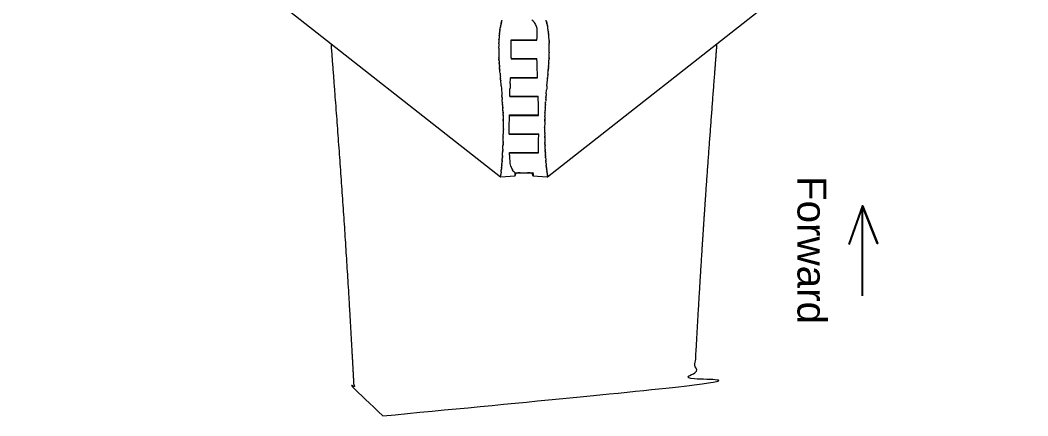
# Model space of a CAD drawing. Header units: millimetres. Extents: x 6152 to 28526, y 1087 to 12861.
# Drawn here: x 7318 to 8365, y 5728 to 6139 of the extents above; entities that cross this region are included whole.
import ezdxf

# ---------------------------------------------------------------- set-up
doc = ezdxf.new("R2010")
doc.units = ezdxf.units.MM
doc.header["$LTSCALE"] = 0.05
doc.layers.add('Board', color=52, linetype='Continuous', lineweight=13)
doc.layers.add('OF1', color=7, linetype='Continuous', lineweight=15)
doc.layers.add('Text', color=8, linetype='Continuous')
doc.styles.get("Standard").update_dxf_attribs({"font": 'arial.ttf'})

msp = doc.modelspace()

# ---------------------------------------------------------------- linework, layer by layer
at = {"layer": 'Board'}
for points, weights, knots in [([(7641.1, 6114.5), (7645.9, 6051.4), (7655.1, 5931.8), (7661.9, 5812.7), (7665, 5756.5), (7665.9, 5739.7), (7678.1, 5728.1), (7695, 5728.1)], [1, 1, 1, 1, 1, 0.817582568425, 0.817582568425, 1], [2834.589664, 2834.589664, 2834.589664, 2834.589664, 3023.510859, 3192.673873, 3192.673873, 3192.673873, 3194.189403, 3194.189403, 3194.189403, 3194.189403]), ([(7695, 5728.1), (7792.7, 5728.1), (7890.4, 5728.1), (7988.2, 5728.1), (8005, 5728.1), (8017.2, 5739.7), (8018.1, 5756.5), (8021.2, 5812.7), (8028, 5931.8), (8037.2, 6051.4), (8042, 6114.5)], [1, 1, 1, 1, 0.817582568426, 0.817582568426, 1, 1, 1, 1, 1], [0, 0, 0, 0, 1, 1, 1, 2.51553, 2.51553, 2.51553, 171.678544, 360.599739, 360.599739, 360.599739, 360.599739])]:
    msp.add_rational_spline(points, weights, degree=3, knots=knots, dxfattribs=at)
at = {"layer": 'OF1'}
for p, q in [((7318.5, 6367.7), (7817.3, 5976.2)), ((7865.8, 5976.2), (8364.7, 6367.7)), ((7817.1, 6131.6), (7817, 6131.3)), ((7817.1, 6131.9), (7817.2, 6132)), ((7817.1, 6131.9), (7817.1, 6131.6)), ((7817.1, 6131.6), (7817.1, 6131.6)), ((7817.3, 6132.4), (7817.2, 6132)), ((7817.4, 6133), (7817.3, 6132.8)), ((7817.3, 6132.5), (7817.3, 6132.8)), ((7817.3, 6132.5), (7817.3, 6132.4)), ((7817.4, 6133), (7817.5, 6133.5)), ((7817.6, 6134), (7817.5, 6133.5)), ((7817.6, 6134), (7817.7, 6134.5)), ((7817.6, 6134), (7817.6, 6134)), ((7817.7, 6134.7), (7817.8, 6134.9)), ((7817.7, 6134.7), (7817.7, 6134.5)), ((7817.9, 6135.5), (7817.8, 6135.2)), ((7817.8, 6134.9), (7817.8, 6135.2)), ((7817.9, 6135.6), (7818, 6135.9)), ((7817.9, 6135.6), (7817.9, 6135.5)), ((7818, 6136.1), (7818.1, 6136.3)), ((7818, 6136.1), (7818, 6135.9)), ((7818.1, 6136.4), (7818.2, 6136.7)), ((7818.1, 6136.4), (7818.1, 6136.3)), ((7818.2, 6136.8), (7818.3, 6137)), ((7818.2, 6136.8), (7818.2, 6136.7)), ((7818.3, 6137.4), (7818.4, 6137.5)), ((7818.3, 6137.4), (7818.3, 6137.3)), ((7818.3, 6137.2), (7818.3, 6137.3)), ((7818.3, 6137.2), (7818.3, 6137)), ((7818.4, 6137.6), (7818.6, 6138.3)), ((7818.4, 6137.6), (7818.4, 6137.5)), ((7864.7, 6137.6), (7864.5, 6138.3)), ((7864.7, 6137.6), (7864.8, 6137.5)), ((7864.8, 6137.4), (7864.8, 6137.5)), ((7864.8, 6137.4), (7864.8, 6137.3)), ((7864.8, 6137.2), (7864.8, 6137.3)), ((7864.8, 6137.2), (7864.9, 6137)), ((7864.9, 6136.8), (7864.9, 6137)), ((7864.9, 6136.8), (7865, 6136.7)), ((7865, 6136.4), (7865, 6136.7)), ((7865, 6136.4), (7865.1, 6136.3)), ((7865.1, 6136.1), (7865.1, 6136.3)), ((7865.1, 6136.1), (7865.1, 6135.9)), ((7865.2, 6135.6), (7865.1, 6135.9)), ((7865.2, 6135.6), (7865.2, 6135.5)), ((7865.2, 6135.5), (7865.3, 6135.2)), ((7865.4, 6134.9), (7865.3, 6135.2)), ((7865.4, 6134.7), (7865.4, 6134.9)), ((7865.4, 6134.7), (7865.4, 6134.5)), ((7865.5, 6134), (7865.4, 6134.5)), ((7865.5, 6134), (7865.6, 6134)), ((7865.6, 6134), (7865.7, 6133.5)), ((7865.8, 6133), (7865.7, 6133.5)), ((7865.8, 6133), (7865.8, 6132.8)), ((7865.9, 6132.5), (7865.8, 6132.8)), ((7865.9, 6132.5), (7865.9, 6132.4)), ((7865.9, 6132.4), (7866, 6132)), ((7866, 6131.9), (7866, 6132)), ((7866, 6131.9), (7866, 6131.6)), ((7866, 6131.6), (7866, 6131.6)), ((7866, 6131.6), (7866.1, 6131.3)), ((7816, 6123.6), (7815.9, 6123.1)), ((7815.9, 6122.7), (7815.9, 6123.1)), ((7816, 6124.2), (7816.1, 6124.5)), ((7816, 6124.2), (7816, 6123.7)), ((7816, 6123.6), (7816, 6123.7)), ((7816.1, 6125.2), (7816.2, 6125.4)), ((7816.1, 6125.2), (7816.1, 6125)), ((7816.1, 6124.8), (7816.1, 6125)), ((7816.1, 6124.8), (7816.1, 6124.5)), ((7816.3, 6126.4), (7816.2, 6126.2)), ((7816.2, 6125.5), (7816.2, 6125.4)), ((7816.4, 6127.1), (7816.3, 6126.9)), ((7816.3, 6126.8), (7816.3, 6126.9)), ((7816.3, 6126.8), (7816.3, 6126.5)), ((7816.3, 6126.4), (7816.3, 6126.5)), ((7816.5, 6127.9), (7816.4, 6127.7)), ((7816.5, 6127.9), (7816.5, 6128.2)), ((7816.6, 6129), (7816.7, 6129.3)), ((7816.6, 6128.7), (7816.6, 6129)), ((7816.6, 6129), (7816.6, 6129)), ((7816.7, 6129.6), (7816.8, 6129.9)), ((7816.7, 6129.3), (7816.7, 6129.6)), ((7816.7, 6129.6), (7816.7, 6129.6)), ((7816.8, 6130.3), (7816.9, 6130.5)), ((7816.8, 6130.3), (7816.8, 6130.2)), ((7816.8, 6129.9), (7816.8, 6130.2)), ((7816.9, 6130.6), (7816.9, 6130.5)), ((7855, 6117.8), (7855.1, 6120.8)), ((7855.1, 6120.8), (7855.3, 6126.2)), ((7866.2, 6130.6), (7866.2, 6130.5)), ((7866.3, 6130.3), (7866.2, 6130.5)), ((7866.3, 6130.3), (7866.3, 6130.2)), ((7866.3, 6129.9), (7866.3, 6130.2)), ((7866.4, 6129.6), (7866.4, 6129.9)), ((7866.4, 6129.3), (7866.4, 6129.6)), ((7866.4, 6129.6), (7866.4, 6129.6)), ((7866.5, 6129), (7866.4, 6129.3)), ((7866.6, 6128.7), (7866.5, 6129)), ((7866.5, 6129), (7866.5, 6129)), ((7866.7, 6127.9), (7866.6, 6128.2)), ((7866.7, 6127.9), (7866.7, 6127.7)), ((7866.8, 6127.1), (7866.8, 6126.9)), ((7866.8, 6126.8), (7866.8, 6126.9)), ((7866.8, 6126.8), (7866.8, 6126.5)), ((7866.9, 6126.4), (7866.8, 6126.5)), ((7866.9, 6126.4), (7866.9, 6126.2)), ((7867, 6125.5), (7867, 6125.4)), ((7867, 6125.2), (7867, 6125.4)), ((7867, 6125.2), (7867, 6125)), ((7867, 6124.8), (7867, 6125)), ((7867, 6124.8), (7867.1, 6124.5)), ((7867.1, 6124.2), (7867.1, 6124.5)), ((7867.1, 6124.2), (7867.1, 6123.7)), ((7867.1, 6123.6), (7867.1, 6123.7)), ((7867.1, 6123.6), (7867.2, 6123.1)), ((7867.2, 6122.7), (7867.2, 6123.1)), ((7815.3, 6109.6), (7815.3, 6110.2)), ((7815.5, 6115.4), (7815.4, 6114.9)), ((7815.4, 6114.1), (7815.4, 6114.9)), ((7815.4, 6114.1), (7815.4, 6113.8)), ((7815.4, 6113.7), (7815.4, 6113.8)), ((7815.5, 6116.5), (7815.5, 6116.2)), ((7815.5, 6116), (7815.5, 6116.2)), ((7815.5, 6116), (7815.5, 6115.5)), ((7815.5, 6115.4), (7815.5, 6115.5)), ((7815.7, 6119.2), (7815.6, 6118.8)), ((7815.6, 6118.6), (7815.6, 6118.8)), ((7815.6, 6118.6), (7815.6, 6118.2)), ((7815.7, 6119.7), (7815.7, 6119.5)), ((7815.7, 6119.2), (7815.7, 6119.5)), ((7828.1, 6118.2), (7841.6, 6118.2)), ((7828.2, 6115.5), (7828.1, 6118.2)), ((7828.1, 6117.8), (7841.6, 6117.8)), ((7828.2, 6110.2), (7828.2, 6115.5)), ((7828.2, 6104.9), (7828.2, 6110.2)), ((7836.2, 6118.2), (7836.2, 6117.8)), ((7841.6, 6118.2), (7855, 6118.2)), ((7841.6, 6117.8), (7855, 6117.8)), ((7846.9, 6118.2), (7846.9, 6117.8)), ((7867.4, 6119.7), (7867.5, 6119.3)), ((7867.5, 6118.1), (7867.5, 6117.8)), ((7867.6, 6117.6), (7867.5, 6117.8)), ((7867.6, 6117.6), (7867.6, 6117.2)), ((7867.6, 6117), (7867.6, 6117.2)), ((7867.6, 6117), (7867.6, 6116.6)), ((7867.6, 6116.5), (7867.6, 6116.6)), ((7867.6, 6116.5), (7867.6, 6116.1)), ((7867.6, 6116), (7867.6, 6116.1)), ((7867.6, 6116), (7867.7, 6115.5)), ((7867.7, 6115.4), (7867.7, 6115.5)), ((7867.7, 6115.4), (7867.7, 6114.9)), ((7867.7, 6114.1), (7867.7, 6114.9)), ((7867.7, 6114.1), (7867.7, 6113.8)), ((7867.7, 6113.7), (7867.7, 6113.8)), ((7867.8, 6109.6), (7867.8, 6110.2)), ((7815.3, 6109.6), (7815.3, 6109.4)), ((7815.3, 6105.2), (7815.3, 6104.9)), ((7815.5, 6099.6), (7815.5, 6099.8)), ((7815.5, 6099.6), (7815.5, 6099.6)), ((7828.2, 6099.6), (7828.2, 6104.9)), ((7867.7, 6099.6), (7867.6, 6099)), ((7867.7, 6099.6), (7867.7, 6099.8)), ((7867.7, 6099.6), (7867.7, 6099.6)), ((7867.8, 6109.6), (7867.8, 6109.4)), ((7867.8, 6105.2), (7867.8, 6104.9)), ((7815.6, 6098), (7815.5, 6098.3)), ((7815.5, 6098.3), (7815.5, 6098.3)), ((7815.6, 6098), (7815.6, 6097.6)), ((7815.6, 6097.3), (7815.6, 6097.6)), ((7815.7, 6095.3), (7815.8, 6094.8)), ((7815.8, 6094.2), (7815.8, 6094.8)), ((7815.8, 6094.2), (7815.8, 6094.1)), ((7815.9, 6093.5), (7815.8, 6094.1)), ((7816, 6091.5), (7816, 6091.8)), ((7816, 6091.5), (7816.1, 6090.6)), ((7816.1, 6090.2), (7816.1, 6090.6)), ((7816.1, 6090.2), (7816.2, 6089.5)), ((7816.2, 6088.9), (7816.2, 6089.5)), ((7816.2, 6088.9), (7816.3, 6088.3)), ((7828.1, 6098.7), (7841.6, 6098.7)), ((7828.1, 6098.3), (7841.6, 6098.3)), ((7836.2, 6098.7), (7836.2, 6098.3)), ((7841.6, 6098.7), (7855, 6098.7)), ((7841.6, 6098.3), (7855, 6098.3)), ((7846.9, 6098.7), (7846.9, 6098.3)), ((7855.1, 6094.2), (7855, 6098.7)), ((7855.3, 6088.9), (7855.1, 6094.2)), ((7866.9, 6088.9), (7867, 6089.5)), ((7866.9, 6088.9), (7866.9, 6088.3)), ((7867.1, 6091.5), (7867, 6090.6)), ((7867, 6090.2), (7867, 6090.6)), ((7867, 6090.2), (7867, 6089.5)), ((7867.1, 6091.5), (7867.1, 6091.8)), ((7867.3, 6094.2), (7867.3, 6094.1)), ((7867.3, 6093.5), (7867.3, 6094.1)), ((7867.4, 6095.9), (7867.5, 6096.2)), ((7867.5, 6096.5), (7867.5, 6096.9)), ((7867.5, 6096.5), (7867.5, 6096.2)), ((7867.6, 6098.8), (7867.6, 6099)), ((7867.6, 6098.8), (7867.6, 6098.7)), ((7867.6, 6098.7), (7867.6, 6098.5)), ((7867.6, 6098.3), (7867.6, 6098.5)), ((7816.3, 6087.6), (7816.3, 6088.3)), ((7816.3, 6087.6), (7816.4, 6087.1)), ((7816.5, 6086.3), (7816.4, 6087.1)), ((7816.5, 6086.3), (7816.5, 6086)), ((7816.6, 6084.9), (7816.5, 6086)), ((7816.6, 6084.9), (7816.6, 6084.8)), ((7816.7, 6083.6), (7816.6, 6084.8)), ((7816.7, 6083.6), (7816.9, 6081.8)), ((7816.9, 6081.4), (7816.9, 6081.8)), ((7816.9, 6081.4), (7817, 6080.2)), ((7817.1, 6079.2), (7817, 6080.2)), ((7817.1, 6079.2), (7817.1, 6079)), ((7817.2, 6078.3), (7817.1, 6079)), ((7827.4, 6079.2), (7841.6, 6079.2)), ((7827.4, 6078.8), (7841.6, 6078.8)), ((7836.2, 6079.2), (7836.2, 6078.8)), ((7841.6, 6079.2), (7855.7, 6079.2)), ((7841.6, 6078.8), (7855.7, 6078.8)), ((7846.9, 6079.2), (7846.9, 6078.8)), ((7865.9, 6078.3), (7866, 6079)), ((7866.2, 6081.2), (7866, 6079)), ((7866.2, 6081.2), (7866.3, 6081.8)), ((7866.4, 6083.6), (7866.3, 6081.8)), ((7866.4, 6083.6), (7866.5, 6084.8)), ((7866.6, 6084.9), (7866.5, 6084.8)), ((7866.7, 6086.3), (7866.6, 6086)), ((7866.6, 6084.9), (7866.6, 6086)), ((7866.8, 6087.6), (7866.7, 6087.1)), ((7866.7, 6086.3), (7866.7, 6087.1)), ((7866.8, 6087.6), (7866.9, 6088.3)), ((7817.2, 6078.3), (7817.2, 6077.9)), ((7817.3, 6076.8), (7817.2, 6077.9)), ((7817.3, 6076.8), (7817.4, 6075.5)), ((7817.9, 6070.3), (7818.1, 6067.6)), ((7827.2, 6073), (7827.4, 6078.3)), ((7865.3, 6070.3), (7865.1, 6067.6)), ((7865.3, 6070.3), (7865.8, 6076.7)), ((7865.8, 6076.8), (7865.9, 6077.9)), ((7865.8, 6076.8), (7865.8, 6076.7)), ((7865.9, 6078.3), (7865.9, 6077.9)), ((7818.1, 6067.6), (7818.3, 6065.1)), ((7818.6, 6060.8), (7818.7, 6060.3)), ((7818.7, 6059.3), (7818.7, 6060.3)), ((7818.7, 6059.3), (7818.8, 6058.7)), ((7818.8, 6058.1), (7818.8, 6058.7)), ((7818.8, 6058.1), (7818.9, 6057)), ((7826.8, 6059.3), (7826.9, 6062.3)), ((7826.8, 6059.7), (7841.6, 6059.7)), ((7826.8, 6059.3), (7841.6, 6059.3)), ((7826.9, 6062.3), (7827, 6067.6)), ((7836.2, 6059.7), (7836.2, 6059.3)), ((7841.6, 6059.7), (7856.3, 6059.7)), ((7841.6, 6059.3), (7856.3, 6059.3)), ((7846.9, 6059.7), (7846.9, 6059.3)), ((7856.4, 6057), (7856.3, 6059.7)), ((7864.3, 6058.3), (7864.2, 6057)), ((7864.4, 6059.7), (7864.3, 6058.7)), ((7864.3, 6058.3), (7864.3, 6058.7)), ((7864.4, 6059.7), (7864.5, 6060.3)), ((7864.6, 6062.3), (7864.5, 6060.3)), ((7864.6, 6062.3), (7865, 6066.4)), ((7865.1, 6067.6), (7865, 6066.4)), ((7818.9, 6057), (7819, 6056.4)), ((7819, 6055.9), (7819, 6056.4)), ((7819.2, 6053.6), (7819.1, 6054)), ((7819.2, 6053.6), (7819.2, 6053.2)), ((7819.3, 6051), (7819.2, 6053.2)), ((7819.3, 6051), (7819.4, 6050.7)), ((7819.4, 6050.4), (7819.4, 6050.7)), ((7819.4, 6050.4), (7819.4, 6049.8)), ((7819.5, 6048.4), (7819.5, 6048)), ((7819.5, 6047.7), (7819.5, 6048)), ((7819.5, 6047.7), (7819.6, 6047.2)), ((7856.5, 6051.7), (7856.4, 6057)), ((7863.6, 6048.4), (7863.6, 6048)), ((7863.6, 6047.7), (7863.6, 6048)), ((7863.6, 6047.7), (7863.6, 6047.2)), ((7863.7, 6050.4), (7863.8, 6050.7)), ((7863.7, 6050.4), (7863.7, 6049.8)), ((7863.8, 6051), (7863.9, 6053.2)), ((7863.8, 6051), (7863.8, 6050.7)), ((7864, 6053.6), (7863.9, 6053.2)), ((7864, 6053.6), (7864, 6054)), ((7864.1, 6055.9), (7864.2, 6056.4)), ((7864.2, 6057), (7864.2, 6056.4)), ((7819.6, 6045.7), (7819.7, 6045.4)), ((7819.7, 6045), (7819.7, 6045.4)), ((7819.7, 6045), (7819.7, 6044.5)), ((7819.8, 6043), (7819.8, 6042.8)), ((7819.8, 6042.4), (7819.8, 6042.8)), ((7819.8, 6042.4), (7819.8, 6041.9)), ((7819.9, 6041), (7819.8, 6041.9)), ((7819.9, 6040.2), (7819.9, 6041)), ((7819.9, 6040.2), (7819.9, 6039.6)), ((7819.9, 6039.3), (7819.9, 6039.6)), ((7819.9, 6039.3), (7820, 6035.7)), ((7826.4, 6040.2), (7841.6, 6040.2)), ((7826.4, 6035.7), (7826.4, 6040.2)), ((7826.4, 6039.8), (7841.6, 6039.8)), ((7836.2, 6040.2), (7836.2, 6039.8)), ((7841.6, 6040.2), (7856.7, 6040.2)), ((7841.6, 6039.8), (7856.7, 6039.8)), ((7846.9, 6040.2), (7846.9, 6039.8)), ((7856.7, 6039.8), (7856.7, 6041)), ((7863.2, 6039.5), (7863.2, 6039.3)), ((7863.2, 6038.4), (7863.2, 6039.3)), ((7863.4, 6043), (7863.3, 6042.8)), ((7863.3, 6042.4), (7863.3, 6042.8)), ((7863.3, 6042.4), (7863.3, 6041.9)), ((7863.5, 6045), (7863.4, 6044.5)), ((7863.5, 6045.7), (7863.5, 6045.4)), ((7863.5, 6045), (7863.5, 6045.4)), ((7820, 6035.6), (7820, 6035.7)), ((7820, 6035.6), (7820, 6035.1)), ((7820.1, 6034.7), (7820, 6035.1)), ((7820.1, 6034.7), (7820.1, 6034.5)), ((7820.1, 6034.3), (7820.1, 6034.5)), ((7820.1, 6034.3), (7820.1, 6033.2)), ((7820.2, 6027.1), (7820.2, 6027.4)), ((7826.3, 6030.4), (7826.4, 6035.7)), ((7826.3, 6025.1), (7826.3, 6030.4)), ((7863.1, 6034.3), (7863, 6033.2)), ((7863, 6027.1), (7863, 6027.4)), ((7863.1, 6035.6), (7863.1, 6035.7)), ((7863.1, 6035.6), (7863.1, 6035.1)), ((7863.1, 6034.7), (7863.1, 6035.1)), ((7863.1, 6034.7), (7863.1, 6034.5)), ((7863.1, 6034.3), (7863.1, 6034.5)), ((7820, 6016.7), (7820.1, 6017.2)), ((7820.1, 6020.6), (7820.1, 6020.3)), ((7820.1, 6019.8), (7820.1, 6020.3)), ((7820.1, 6017.4), (7820.1, 6018.1)), ((7820.1, 6017.4), (7820.1, 6017.2)), ((7820.2, 6025.8), (7820.2, 6025.1)), ((7820.2, 6024.5), (7820.2, 6025.1)), ((7826.3, 6020.3), (7826.3, 6025.1)), ((7826.3, 6020.7), (7841.6, 6020.7)), ((7826.3, 6020.3), (7841.6, 6020.3)), ((7836.2, 6020.7), (7836.2, 6020.3)), ((7841.6, 6020.7), (7856.8, 6020.7)), ((7841.6, 6020.3), (7856.8, 6020.3)), ((7846.9, 6020.7), (7846.9, 6020.3)), ((7856.7, 6014.4), (7856.8, 6019.8)), ((7856.8, 6019.8), (7856.8, 6020.7)), ((7863, 6025.8), (7863, 6025.1)), ((7863, 6020.7), (7863, 6019.8)), ((7863.1, 6017.4), (7863.1, 6018.1)), ((7863.1, 6017.4), (7863.1, 6017.2)), ((7863.1, 6016.7), (7863.1, 6017.2)), ((7819.6, 6004.9), (7819.7, 6008.1)), ((7819.7, 6008.4), (7819.8, 6009.1)), ((7819.7, 6008.4), (7819.7, 6008.1)), ((7819.9, 6011.3), (7819.8, 6010.5)), ((7819.8, 6009.8), (7819.8, 6010.5)), ((7819.8, 6009.8), (7819.8, 6009.1)), ((7819.9, 6012.7), (7819.9, 6011.8)), ((7819.9, 6011.3), (7819.9, 6011.8)), ((7856.6, 6003.8), (7856.7, 6009.1)), ((7856.7, 6009.1), (7856.7, 6014.4)), ((7863.2, 6012.7), (7863.3, 6011.8)), ((7863.3, 6011.3), (7863.3, 6011.8)), ((7863.3, 6011.3), (7863.3, 6010.5)), ((7863.3, 6009.8), (7863.3, 6010.5)), ((7863.3, 6009.8), (7863.4, 6009.1)), ((7863.4, 6008.4), (7863.4, 6009.1)), ((7863.4, 6008.4), (7863.4, 6008.1)), ((7863.6, 6004.9), (7863.4, 6008.1)), ((7819.1, 5995.7), (7819, 5995.2)), ((7819.1, 5996.7), (7819.2, 5997.2)), ((7819.1, 5996.7), (7819.1, 5996.5)), ((7819.1, 5995.7), (7819.1, 5996.5)), ((7819.2, 5997.7), (7819.2, 5998.5)), ((7819.2, 5997.7), (7819.2, 5997.2)), ((7819.4, 6001.8), (7819.5, 6002.5)), ((7819.4, 6001.8), (7819.4, 6001.2)), ((7819.4, 6000.8), (7819.4, 6001.2)), ((7819.6, 6004.9), (7819.5, 6003.8)), ((7819.5, 6002.9), (7819.5, 6003.8)), ((7819.5, 6002.9), (7819.5, 6002.5)), ((7826.6, 6001.2), (7841.6, 6001.2)), ((7826.6, 5998.5), (7826.6, 6001.2)), ((7826.6, 6000.8), (7841.6, 6000.8)), ((7836.2, 6001.2), (7836.2, 6000.8)), ((7841.6, 6001.2), (7856.6, 6001.2)), ((7841.6, 6000.8), (7856.6, 6000.8)), ((7846.9, 6001.2), (7846.9, 6000.8)), ((7856.6, 6000.8), (7856.6, 6003.8)), ((7863.6, 6004.9), (7863.6, 6003.8)), ((7863.6, 6002.9), (7863.6, 6003.8)), ((7863.6, 6002.9), (7863.7, 6002.3)), ((7863.7, 6001.8), (7863.7, 6002.3)), ((7863.7, 6001.8), (7863.8, 6000.8)), ((7863.8, 5999.8), (7863.8, 6000.8)), ((7863.8, 5999.8), (7863.8, 5999.6)), ((7863.9, 5998.8), (7863.8, 5999.6)), ((7863.9, 5998.8), (7863.9, 5998.5)), ((7863.9, 5997.7), (7863.9, 5998.5)), ((7863.9, 5997.7), (7864, 5997.2)), ((7864, 5996.7), (7864, 5997.2)), ((7864, 5996.7), (7864, 5996.5)), ((7864, 5995.7), (7864, 5996.5)), ((7864, 5995.7), (7864.1, 5995.2)), ((7818.2, 5984.6), (7818.1, 5983.9)), ((7818.2, 5985), (7818.3, 5985.3)), ((7818.2, 5985), (7818.2, 5984.6)), ((7818.3, 5985.6), (7818.3, 5986)), ((7818.3, 5985.6), (7818.3, 5985.3)), ((7818.4, 5987.2), (7818.5, 5987.4)), ((7818.5, 5988.3), (7818.5, 5988.1)), ((7818.5, 5987.8), (7818.5, 5988.1)), ((7818.5, 5987.8), (7818.5, 5987.4)), ((7818.7, 5990), (7818.6, 5989.3)), ((7818.7, 5990), (7818.8, 5991.1)), ((7818.9, 5992.6), (7818.8, 5991.9)), ((7818.8, 5991.6), (7818.8, 5991.9)), ((7818.8, 5991.6), (7818.8, 5991.1)), ((7818.9, 5993.6), (7818.9, 5993.2)), ((7818.9, 5992.6), (7818.9, 5993.2)), ((7864.2, 5993.6), (7864.2, 5993.2)), ((7864.3, 5992.6), (7864.2, 5993.2)), ((7864.3, 5992.6), (7864.3, 5991.9)), ((7864.3, 5991.6), (7864.3, 5991.9)), ((7864.3, 5991.6), (7864.4, 5991.1)), ((7864.5, 5990), (7864.4, 5991.1)), ((7864.5, 5990), (7864.5, 5989.3)), ((7864.6, 5988.3), (7864.6, 5988.1)), ((7864.6, 5987.8), (7864.6, 5988.1)), ((7864.6, 5987.8), (7864.7, 5987.4)), ((7864.7, 5987.2), (7864.7, 5987.4)), ((7864.8, 5985.6), (7864.8, 5986)), ((7864.8, 5985.6), (7864.9, 5985.3)), ((7864.9, 5985), (7864.9, 5985.3)), ((7864.9, 5985), (7864.9, 5984.6)), ((7864.9, 5984.6), (7865, 5983.9)), ((7817.5, 5978.9), (7817.3, 5977.9)), ((7817.3, 5977.9), (7817.3, 5977.7)), ((7817.3, 5977.6), (7817.3, 5977.7)), ((7817.3, 5977.6), (7817.3, 5977.5)), ((7817.4, 5976.2), (7817.5, 5976.2)), ((7817.6, 5979.8), (7817.5, 5978.9)), ((7817.5, 5976.2), (7832.2, 5977.2)), ((7817.5, 5976.2), (7817.5, 5976.2)), ((7817.5, 5976.2), (7817.5, 5976.2)), ((7817.5, 5976.2), (7817.5, 5976.2)), ((7817.5, 5976.2), (7817.5, 5976.2)), ((7817.5, 5976.2), (7817.5, 5976.2)), ((7817.5, 5976.2), (7817.5, 5976.2)), ((7817.6, 5979.8), (7817.7, 5980.3)), ((7817.7, 5980.8), (7817.8, 5981)), ((7817.7, 5980.8), (7817.7, 5980.3)), ((7817.8, 5981.3), (7817.9, 5981.7)), ((7817.8, 5981.3), (7817.8, 5981)), ((7818, 5983.4), (7818.1, 5983.9)), ((7818, 5983.4), (7818, 5983.1)), ((7818, 5982.9), (7818, 5983.1)), ((7832.1, 5979.5), (7832.1, 5979.1)), ((7832.1, 5979.1), (7832.1, 5978.6)), ((7832.1, 5978.6), (7832.1, 5978.2)), ((7832.1, 5978.2), (7832.1, 5977.9)), ((7832.1, 5977.9), (7832.1, 5977.7)), ((7832.1, 5977.7), (7832.2, 5977.5)), ((7832.2, 5977.5), (7832.2, 5977.3)), ((7832.2, 5977.3), (7832.2, 5977.2)), ((7832.4, 5980.3), (7832.3, 5980.3)), ((7832.4, 5980.3), (7841.6, 5980.3)), ((7832.4, 5977.5), (7832.4, 5977.5)), ((7832.6, 5978.2), (7832.7, 5978.6)), ((7832.7, 5978.6), (7832.9, 5979)), ((7833.2, 5979.3), (7833.5, 5979.6)), ((7841.6, 5980.3), (7850.8, 5980.3)), ((7850, 5979.3), (7849.6, 5979.6)), ((7850.4, 5978.6), (7850.2, 5979)), ((7850.6, 5978.2), (7850.4, 5978.6)), ((7850.8, 5977.5), (7850.8, 5977.5)), ((7851, 5977.5), (7850.9, 5977.3)), ((7850.9, 5977.3), (7850.9, 5977.2)), ((7850.9, 5977.2), (7865.6, 5976.2)), ((7851, 5979.5), (7851, 5979.1)), ((7851, 5979.1), (7851, 5978.6)), ((7851, 5978.6), (7851, 5978.2)), ((7851, 5978.2), (7851, 5977.9)), ((7851, 5977.9), (7851, 5977.7)), ((7851, 5977.7), (7851, 5977.5)), ((7865.1, 5983.4), (7865, 5983.9)), ((7865.1, 5983.4), (7865.1, 5983.1)), ((7865.1, 5982.9), (7865.1, 5983.1)), ((7865.3, 5981.3), (7865.3, 5981.7)), ((7865.3, 5981.3), (7865.4, 5981)), ((7865.4, 5980.8), (7865.4, 5981)), ((7865.4, 5980.8), (7865.5, 5980.3)), ((7865.5, 5979.8), (7865.5, 5980.3)), ((7865.5, 5979.8), (7865.7, 5978.9)), ((7865.6, 5976.2), (7865.6, 5976.2)), ((7865.6, 5976.2), (7865.7, 5976.2)), ((7865.6, 5976.2), (7865.6, 5976.2)), ((7865.6, 5976.2), (7865.6, 5976.2)), ((7865.7, 5978.9), (7865.8, 5977.9)), ((7865.7, 5976.2), (7865.7, 5976.2)), ((7865.7, 5976.2), (7865.7, 5976.2)), ((7865.7, 5976.2), (7865.7, 5976.2)), ((7865.8, 5977.9), (7865.8, 5977.7)), ((7865.8, 5977.6), (7865.8, 5977.7)), ((7865.8, 5977.6), (7865.8, 5977.5))]:
    msp.add_line(p, q, dxfattribs=at)
for points in [[(7817.4, 5976.2), (7817.4, 5976.2), (7817.4, 5976.2), (7817.4, 5976.2), (7817.4, 5976.2), (7817.4, 5976.2), (7817.4, 5976.2), (7817.4, 5976.2), (7817.4, 5976.2), (7817.4, 5976.2), (7817.4, 5976.2), (7817.4, 5976.2), (7817.4, 5976.2), (7817.4, 5976.2), (7817.4, 5976.2), (7817.3, 5976.2), (7817.3, 5976.2), (7817.3, 5976.2), (7817.3, 5976.2), (7817.3, 5976.2), (7817.3, 5976.3), (7817.3, 5976.3), (7817.3, 5976.3), (7817.3, 5976.3), (7817.3, 5976.3), (7817.3, 5976.3), (7817.3, 5976.3), (7817.3, 5976.3), (7817.3, 5976.3), (7817.3, 5976.3), (7817.3, 5976.3), (7817.3, 5976.3), (7817.3, 5976.3), (7817.3, 5976.3), (7817.3, 5976.3), (7817.3, 5976.3), (7817.3, 5976.3), (7817.3, 5976.4), (7817.3, 5976.4), (7817.2, 5976.4), (7817.2, 5976.4), (7817.2, 5976.4), (7817.2, 5976.4), (7817.2, 5976.4), (7817.2, 5976.4), (7817.2, 5976.4), (7817.2, 5976.4), (7817.2, 5976.5), (7817.2, 5976.5), (7817.2, 5976.5), (7817.2, 5976.5), (7817.2, 5976.5), (7817.2, 5976.5), (7817.2, 5976.6), (7817.2, 5976.6), (7817.2, 5976.6), (7817.2, 5976.7), (7817.2, 5976.7), (7817.2, 5976.8), (7817.2, 5977.1)], [(7865.7, 5976.2), (7865.7, 5976.2), (7865.7, 5976.2), (7865.7, 5976.2), (7865.7, 5976.2), (7865.7, 5976.2), (7865.7, 5976.2), (7865.7, 5976.2), (7865.7, 5976.2), (7865.7, 5976.2), (7865.8, 5976.2), (7865.8, 5976.2), (7865.8, 5976.2), (7865.8, 5976.2), (7865.8, 5976.2), (7865.8, 5976.2), (7865.8, 5976.2), (7865.8, 5976.2), (7865.8, 5976.2), (7865.8, 5976.2), (7865.8, 5976.3), (7865.8, 5976.3), (7865.8, 5976.3), (7865.8, 5976.3), (7865.8, 5976.3), (7865.8, 5976.3), (7865.8, 5976.3), (7865.8, 5976.3), (7865.8, 5976.3), (7865.8, 5976.3), (7865.8, 5976.3), (7865.9, 5976.3), (7865.9, 5976.3), (7865.9, 5976.3), (7865.9, 5976.3), (7865.9, 5976.3), (7865.9, 5976.3), (7865.9, 5976.4), (7865.9, 5976.4), (7865.9, 5976.4), (7865.9, 5976.4), (7865.9, 5976.4), (7865.9, 5976.4), (7865.9, 5976.4), (7865.9, 5976.4), (7865.9, 5976.4), (7865.9, 5976.4), (7865.9, 5976.5), (7865.9, 5976.5), (7865.9, 5976.5), (7865.9, 5976.5), (7865.9, 5976.5), (7865.9, 5976.5), (7865.9, 5976.6), (7865.9, 5976.6), (7865.9, 5976.6), (7865.9, 5976.7), (7865.9, 5976.7), (7865.9, 5976.8), (7865.9, 5977.1)]]:
    msp.add_lwpolyline(points, dxfattribs=at)
for centre, radius, start, end in [((7906.4, 6114.4), 91, 169.3082, 169.7282), ((7836.8, 6133), 19, 162.9516, 163.8839), ((7839.9, 6126.1), 16.1, 48.0159, 53.1842), ((7839.7, 6126.5), 16, 44.2629, 46.7673), ((7839.5, 6126.3), 16.3, 40.2725, 44.2583), ((7839.1, 6126.5), 16.4, 31.9125, 38.9501), ((7838.6, 6126.5), 16.8, 23.3499, 30.8135), ((7838, 6126.5), 17.4, 14.8155, 22.5249), ((7837.4, 6126.6), 18, 6.4719, 14.2146), ((7846.3, 6133), 19, 16.1161, 17.0484), ((7776.7, 6114.4), 91, 10.2718, 10.6918), ((7993.3, 6108.4), 178, 175.9868, 176.354), ((7980.2, 6109.3), 164.9, 175.3568, 175.9897), ((7897.7, 6116.8), 82, 173.4615, 173.9467), ((7880.4, 6118.9), 64.6, 172.1374, 172.742), ((7878.4, 6119.2), 62.5, 171.2606, 171.7115), ((7885.9, 6118), 70.2, 170.7039, 170.7064), ((7892.2, 6116.9), 76.5, 170.2297, 170.2419), ((7836.9, 6126.7), 18.4, 358.3597, 5.9453), ((7791, 6116.9), 76.5, 9.7581, 9.7703), ((7797.2, 6118), 70.2, 9.2936, 9.2961), ((7804.8, 6119.2), 62.5, 8.2885, 8.7394), ((7802.7, 6118.9), 64.6, 7.258, 7.8626), ((7785.4, 6116.8), 82, 6.0533, 6.5385), ((7702.9, 6109.3), 164.9, 4.0103, 4.6432), ((7689.8, 6108.4), 178, 3.646, 4.0132), ((8022.6, 6106.1), 207.4, 177.9038, 178.8674), ((8026.8, 6106.4), 211.5, 176.8175, 177.2723), ((7673.4, 6107.4), 194.5, 3.1654, 3.5218), ((7660.5, 6106.1), 207.4, 1.1326, 2.0962), ((7963.3, 6107.1), 148, 179.1072, 180.7518), ((7969.8, 6107.5), 154.5, 180.9696, 182.8412), ((8013.8, 6109.5), 198.6, 182.8789, 183.2545), ((14293, 5908.1), 6467.7, 178.30358, 178.31511), ((7713.4, 6107.5), 154.5, 357.1588, 359.0304), ((7719.8, 6107.1), 148, 359.2482, 0.8928), ((8056.8, 6112.1), 241.7, 183.5162, 183.755), ((8083.9, 6113.9), 268.8, 183.755, 183.9696), ((8189.6, 6121.5), 374.8, 184.2947, 184.5517), ((4894, 5969.3), 2963.7, 2.2108, 2.3137), ((7493.5, 6121.5), 374.8, 355.4483, 355.7053), ((7577.2, 6115.4), 290.9, 355.8365, 356.1635), ((7644.6, 6111), 223.4, 356.3888, 356.7441), ((10554.7, 5974.7), 2729.3, 177.8069, 177.8254), ((5128.1, 5974.7), 2729.6, 2.1847, 2.2864), ((6929, 5999.7), 891.7, 4.5426, 4.8798), ((11121, 5966.3), 3295.5, 178.1445, 178.237), ((25030.4, 7448.7), 17267.6, 184.59585, 184.61003), ((7293.8, 6016.5), 526.6, 4.0858, 4.2899), ((7418.7, 6025.3), 401.5, 3.2913, 3.4937), ((7416.1, 6025.2), 404.1, 2.9129, 3.119), ((6371.7, 6021.6), 1485.1, 0.7491, 1.1596), ((8267.1, 6025.2), 404.1, 176.881, 177.0871), ((8264.5, 6025.3), 401.5, 176.5063, 176.7087), ((8389.3, 6016.5), 526.6, 175.7101, 175.9142), ((7413.5, 6025), 406.7, 2.5373, 2.7467), ((7410.8, 6024.9), 409.3, 2.2538, 2.2571), ((8267.7, 6025.1), 404.7, 178.1123, 178.49), ((8272.6, 6024.9), 409.7, 177.6235, 177.9618), ((8269.6, 6025), 406.7, 177.2533, 177.4627), ((7435.5, 6025.6), 384.7, 1.1191, 1.132), ((7442.1, 6025.7), 378.1, 0.717, 1.1202), ((7455.1, 6025.8), 365.1, 0.2487, 0.7173), ((7465.9, 6025.9), 354.3, 359.9859, 0.1933), ((8247.7, 6025.6), 384.7, 178.868, 178.8809), ((8241.1, 6025.7), 378.1, 178.8798, 179.283), ((8228.1, 6025.8), 365.1, 179.2827, 179.7513), ((8217.2, 6025.9), 354.3, 179.8067, 180.0141), ((7433.2, 6027.3), 387, 358.0942, 358.4259), ((7482.1, 6025.8), 338.1, 359.1161, 359.7619), ((7495.9, 6025.6), 324.2, 358.6675, 358.9668), ((7468.7, 6025.9), 351.4, 359.9778, 359.9857), ((7474.2, 6025.9), 345.9, 359.7595, 359.7685), ((8214.4, 6025.9), 351.4, 180.0143, 180.0222), ((8202.5, 6025.8), 339.5, 180.1278, 180.8738), ((8187.2, 6025.6), 324.2, 181.0332, 181.3325), ((8249.9, 6027.3), 387, 181.5741, 181.9058), ((7356.7, 6029.8), 463.5, 357.8765, 358.096), ((8326.4, 6029.8), 463.5, 181.904, 182.1235), ((7444.8, 6019.2), 375, 356.0869, 356.3235), ((7280.2, 6029), 539.9, 356.7621, 357.0095), ((12844.5, 6103.1), 5019, 181.1948, 181.2556), ((8238.3, 6019.2), 375, 183.6765, 183.9131), ((7625.8, 6004.9), 193.5, 354.406, 354.7721), ((7577, 6009.2), 242.5, 355.0636, 355.3011), ((7843.5, 5992.7), 16.8, 178.3578, 199.8741), ((7841.9, 5991.6), 14.9, 198.0918, 213.3795), ((8106.2, 6009.2), 242.5, 184.6989, 184.9364), ((8057.3, 6004.9), 193.5, 185.2279, 185.594), ((7835.8, 5975.2), 18.6, 173.0909, 174.1381), ((8619.2, 5871.1), 809, 172.3438, 172.3446), ((7675.5, 5999.6), 143.5, 352.8469, 353.2989), ((7841.4, 5991.5), 14.5, 214.0982, 223.9747), ((7841.7, 5992.4), 15.3, 225.4868, 232.149), ((7832.3, 5980), 0.248, 89.2401, 161.3876), ((7833.1, 5979.9), 1.02, 164.853, 182.1967), ((7838, 5979.9), 5.98, 180.5705, 184.0027), ((7832.2, 5977.2), 0.0428, 248.3837, 3.8983), ((7841.9, 5993.2), 16.1, 233.6469, 233.7021), ((7829, 5978.7), 3.64, 335.8847, 339.4791), ((7855.5, 5972.1), 23.7, 165.9999, 166.988), ((7843.8, 5974.9), 11.7, 163.2889, 165.2875), ((7836.2, 5976.4), 4.2, 136.9921, 142.5646), ((7836.4, 5974.1), 6.14, 111.8226, 117.573), ((7837.4, 5968.7), 11.6, 101.9011, 106.6645), ((7838.2, 5960.9), 19.4, 93.757, 99.2859), ((7838, 5958.9), 21.4, 90.6496, 93.1062), ((7845.1, 5958.9), 21.4, 86.8921, 89.3946), ((7845, 5960.9), 19.4, 80.7141, 86.243), ((7845.7, 5968.7), 11.6, 73.3355, 78.0989), ((7846.8, 5974.1), 6.14, 62.427, 68.1773), ((7846.9, 5976.4), 4.2, 37.4354, 43.0079), ((7839.3, 5974.9), 11.7, 14.7125, 16.7111), ((7827.7, 5972.1), 23.7, 13.012, 14.0001), ((7850.8, 5980), 0.253, 19.0518, 95.2436), ((7854.2, 5978.7), 3.64, 200.5209, 204.1153), ((7850.9, 5977.2), 0.0428, 176.1017, 291.6163), ((7850, 5979.9), 1.02, 357.8033, 15.147), ((7845.1, 5979.9), 5.98, 355.9973, 359.4295), ((8007.6, 5999.6), 143.5, 186.7011, 187.1531), ((7063.9, 5871.1), 809, 7.6554, 7.6562), ((7847.4, 5975.2), 18.6, 5.8619, 6.9091)]:
    msp.add_arc(centre, radius, start, end, dxfattribs=at)
at = {"layer": 'Text'}
msp.add_lwpolyline([(8193.1, 5852.5), (8193.1, 5945.8), (8208.5, 5907), (8193.1, 5945.8), (8178.8, 5906)], dxfattribs=at)

# ---------------------------------------------------------------- texts
msp.add_text('Forward', height=30, rotation=270, dxfattribs=at).set_placement((8125.5, 5977))

doc.saveas('drawing.dxf')
